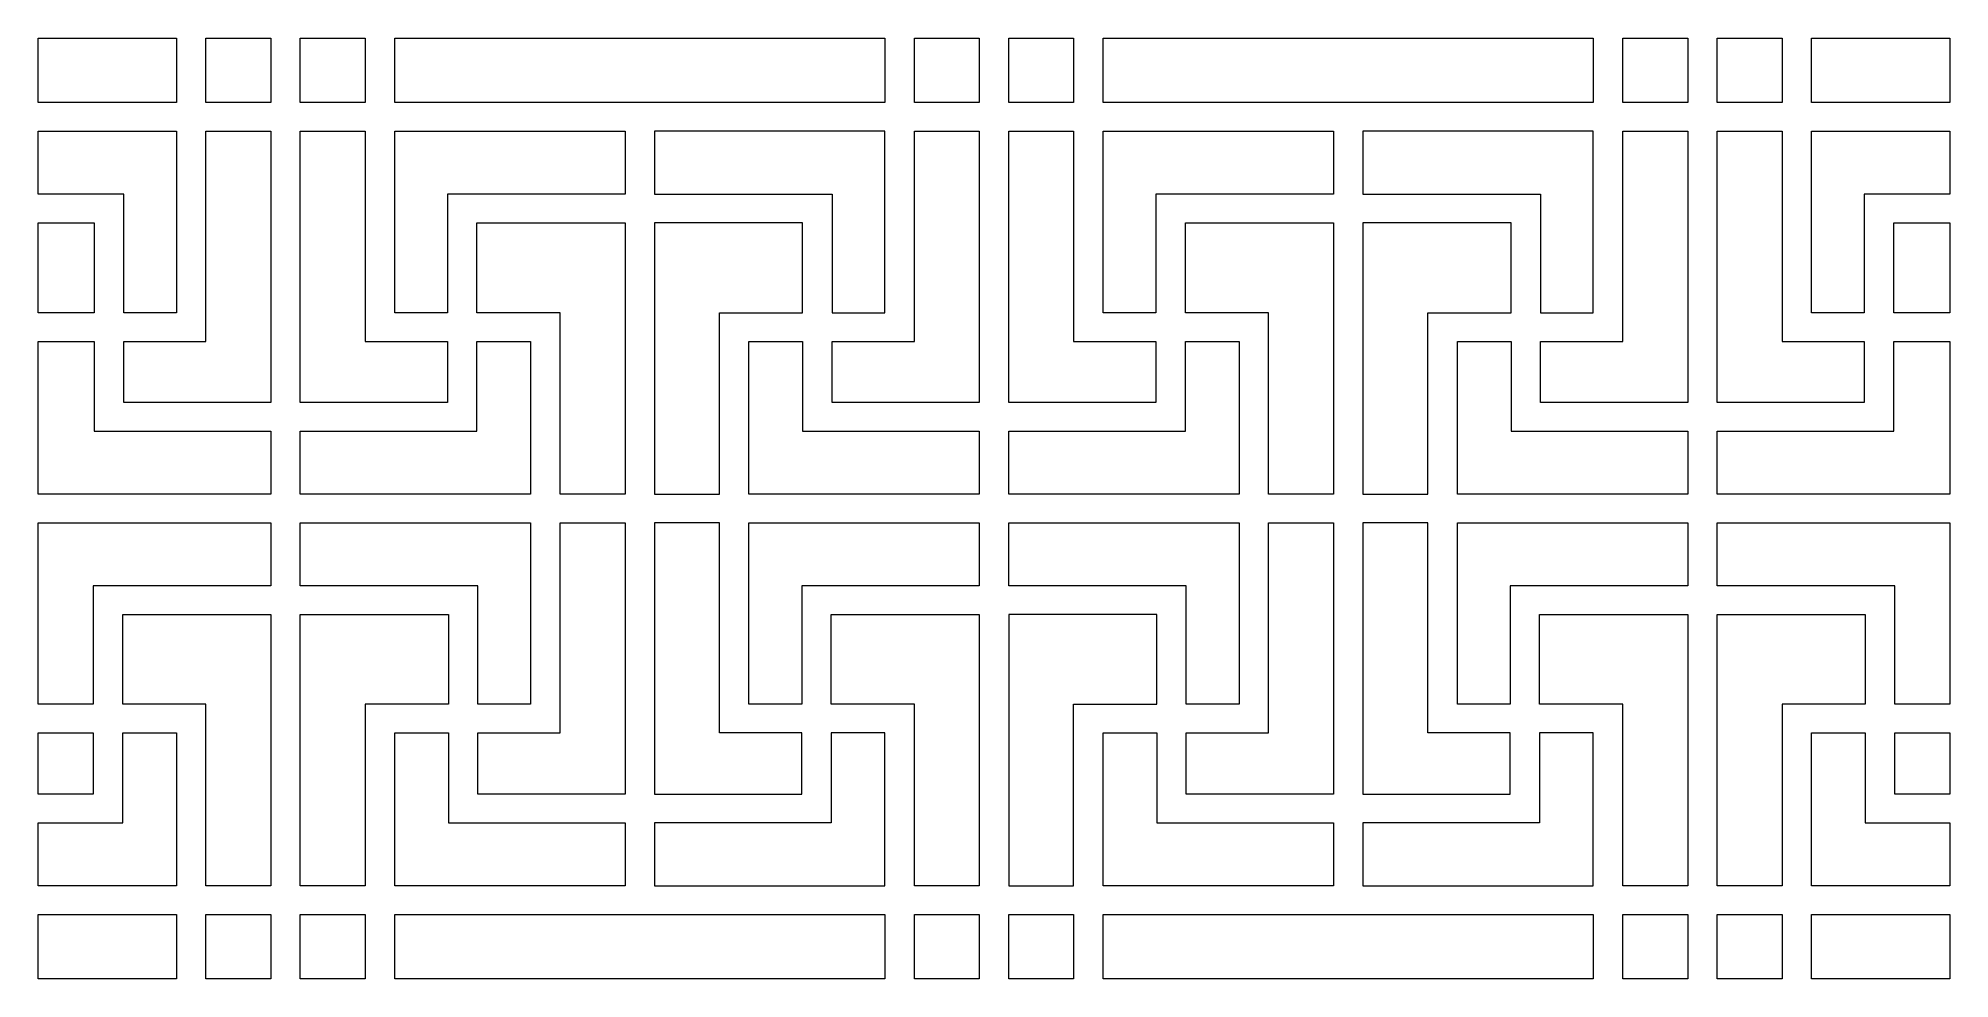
# Model space of a CAD drawing. Header units: millimetres. Extents: x -1200 to 1200, y -590 to 590.
import ezdxf

# ---------------------------------------------------------------- set-up
doc = ezdxf.new("R2010")
doc.units = ezdxf.units.MM
doc.header["$MEASUREMENT"] = 0
doc.layers.add('Layer 1', color=7, linetype='Continuous')

msp = doc.modelspace()

# ---------------------------------------------------------------- linework, layer by layer
at = {"layer": 'Layer 1', "color": 250, "lineweight": 9}
for points, knots in [([(-1026.5388, 509.3115), (-1026.5388, 509.3115), (-1026.5388, 589.9734), (-1026.5388, 589.9734), (-1026.5388, 589.9734), (-1200.05, 589.9734), (-1200.05, 589.9734), (-1200.05, 589.9734), (-1200.05, 509.3115), (-1200.05, 509.3115), (-1142.3694, 509.3115), (-1084.5234, 509.3115), (-1026.5388, 509.3115)], [0, 0, 0, 0, 0.25, 0.25, 0.25, 0.5, 0.5, 0.5, 0.75, 0.75, 0.75, 1, 1, 1, 1]), ([(-908.0203, 509.3115), (-908.0203, 509.3115), (-908.0203, 589.9734), (-908.0203, 589.9734), (-908.0203, 589.9734), (-989.5017, 589.9734), (-989.5017, 589.9734), (-989.5017, 589.9734), (-989.5017, 509.3115), (-989.5017, 509.3115), (-962.37, 509.3115), (-935.2084, 509.3115), (-908.0203, 509.3115)], [0, 0, 0, 0, 0.25, 0.25, 0.25, 0.5, 0.5, 0.5, 0.75, 0.75, 0.75, 1, 1, 1, 1]), ([(-789.5017, 509.3115), (-789.5017, 509.3115), (-789.5017, 589.9734), (-789.5017, 589.9734), (-789.5017, 589.9734), (-870.9833, 589.9734), (-870.9833, 589.9734), (-870.9833, 589.9734), (-870.9833, 509.3115), (-870.9833, 509.3115), (-843.8478, 509.3115), (-816.6862, 509.3115), (-789.5017, 509.3115)], [0, 0, 0, 0, 0.25, 0.25, 0.25, 0.5, 0.5, 0.5, 0.75, 0.75, 0.75, 1, 1, 1, 1]), ([(-752.4647, 589.9734), (-752.4647, 589.9734), (-752.4647, 509.3115), (-752.4647, 509.3115), (-548.2482, 509.3115), (-342.7805, 509.3115), (-137.087, 509.3115), (-137.087, 509.3115), (-137.087, 589.9734), (-137.087, 589.9734), (-137.087, 589.9734), (-752.4647, 589.9734), (-752.4647, 589.9734)], [0, 0, 0, 0, 0.25, 0.25, 0.25, 0.5, 0.5, 0.5, 0.75, 0.75, 0.75, 1, 1, 1, 1]), ([(-18.5685, 509.3115), (-18.5685, 509.3115), (-18.5685, 589.9734), (-18.5685, 589.9734), (-18.5685, 589.9734), (-100.05, 589.9734), (-100.05, 589.9734), (-100.05, 589.9734), (-100.05, 509.3115), (-100.05, 509.3115), (-72.8916, 509.3115), (-45.7301, 509.3115), (-18.5685, 509.3115)], [0, 0, 0, 0, 0.25, 0.25, 0.25, 0.5, 0.5, 0.5, 0.75, 0.75, 0.75, 1, 1, 1, 1]), ([(99.95, 509.3115), (99.95, 509.3115), (99.95, 589.9734), (99.95, 589.9734), (99.95, 589.9734), (18.4686, 589.9734), (18.4686, 589.9734), (18.4686, 589.9734), (18.4686, 509.3115), (18.4686, 509.3115), (45.6303, 509.3115), (72.7918, 509.3115), (99.95, 509.3115)], [0, 0, 0, 0, 0.25, 0.25, 0.25, 0.5, 0.5, 0.5, 0.75, 0.75, 0.75, 1, 1, 1, 1]), ([(136.987, 589.9734), (136.987, 589.9734), (136.987, 509.3115), (136.987, 509.3115), (342.6884, 509.3115), (548.1576, 509.3115), (752.3676, 509.3115), (752.3676, 509.3115), (752.3676, 589.9734), (752.3676, 589.9734), (752.3676, 589.9734), (136.987, 589.9734), (136.987, 589.9734)], [0, 0, 0, 0, 0.25, 0.25, 0.25, 0.5, 0.5, 0.5, 0.75, 0.75, 0.75, 1, 1, 1, 1]), ([(789.4047, 589.9734), (789.4047, 589.9734), (789.4047, 509.3115), (789.4047, 509.3115), (816.5891, 509.3115), (843.7516, 509.3115), (870.8861, 509.3115), (870.8861, 509.3115), (870.8861, 589.9734), (870.8861, 589.9734), (870.8861, 589.9734), (789.4047, 589.9734), (789.4047, 589.9734)], [0, 0, 0, 0, 0.25, 0.25, 0.25, 0.5, 0.5, 0.5, 0.75, 0.75, 0.75, 1, 1, 1, 1]), ([(907.9231, 589.9734), (907.9231, 589.9734), (907.9231, 509.3115), (907.9231, 509.3115), (935.1115, 509.3115), (962.274, 509.3115), (989.4047, 509.3115), (989.4047, 509.3115), (989.4047, 589.9734), (989.4047, 589.9734), (989.4047, 589.9734), (907.9231, 589.9734), (907.9231, 589.9734)], [0, 0, 0, 0, 0.25, 0.25, 0.25, 0.5, 0.5, 0.5, 0.75, 0.75, 0.75, 1, 1, 1, 1]), ([(1026.4417, 589.9734), (1026.4417, 589.9734), (1026.4417, 509.3115), (1026.4417, 509.3115), (1084.4262, 509.3115), (1142.2719, 509.3115), (1199.95, 509.3115), (1199.95, 509.3115), (1199.95, 589.9734), (1199.95, 589.9734), (1199.95, 589.9734), (1026.4417, 589.9734), (1026.4417, 589.9734)], [0, 0, 0, 0, 0.25, 0.25, 0.25, 0.5, 0.5, 0.5, 0.75, 0.75, 0.75, 1, 1, 1, 1]), ([(-1200.05, 394.1895), (-1165.3561, 394.1895), (-1121.9702, 394.1895), (-1092.7562, 394.1895), (-1092.7562, 394.1895), (-1092.7562, 245.6485), (-1092.7562, 245.6485), (-1092.7562, 245.6485), (-1026.5415, 245.6485), (-1026.5415, 245.6485), (-1026.5415, 245.6485), (-1026.5415, 473.3359), (-1026.5415, 473.3359), (-1026.5415, 473.3359), (-1200.05, 473.3359), (-1200.05, 473.3359), (-1200.05, 473.3359), (-1200.05, 394.1895), (-1200.05, 394.1895)], [0, 0, 0, 0, 0.166666667, 0.166666667, 0.166666667, 0.333333333, 0.333333333, 0.333333333, 0.5, 0.5, 0.5, 0.666666667, 0.666666667, 0.666666667, 0.833333333, 0.833333333, 0.833333333, 1, 1, 1, 1]), ([(-908.0233, 133.0831), (-908.0233, 246.5008), (-908.0233, 359.9184), (-908.0233, 473.3359), (-908.0233, 473.3359), (-989.5044, 473.3359), (-989.5044, 473.3359), (-989.5044, 473.3359), (-989.5044, 209.6729), (-989.5044, 209.6729), (-989.5044, 209.6729), (-989.7843, 209.6729), (-989.7843, 209.6729), (-989.7843, 209.6729), (-1092.7562, 209.6729), (-1092.7562, 209.6729), (-1092.7562, 209.6729), (-1092.7562, 133.0831), (-1092.7562, 133.0831), (-1092.7562, 133.0831), (-908.0233, 133.0831), (-908.0233, 133.0831)], [0, 0, 0, 0, 0.142857143, 0.142857143, 0.142857143, 0.285714286, 0.285714286, 0.285714286, 0.428571429, 0.428571429, 0.428571429, 0.571428571, 0.571428571, 0.571428571, 0.714285714, 0.714285714, 0.714285714, 0.857142857, 0.857142857, 0.857142857, 1, 1, 1, 1]), ([(-870.986, 473.3359), (-870.986, 359.9184), (-870.986, 246.5008), (-870.986, 133.0831), (-870.986, 133.0831), (-686.2529, 133.0831), (-686.2529, 133.0831), (-686.2529, 133.0831), (-686.2529, 209.6729), (-686.2529, 209.6729), (-686.2529, 209.6729), (-789.2248, 209.6729), (-789.2248, 209.6729), (-789.2248, 209.6729), (-789.5047, 209.6729), (-789.5047, 209.6729), (-789.5047, 209.6729), (-789.5047, 473.3359), (-789.5047, 473.3359), (-789.5047, 473.3359), (-870.986, 473.3359), (-870.986, 473.3359)], [0, 0, 0, 0, 0.142857143, 0.142857143, 0.142857143, 0.285714286, 0.285714286, 0.285714286, 0.428571429, 0.428571429, 0.428571429, 0.571428571, 0.571428571, 0.571428571, 0.714285714, 0.714285714, 0.714285714, 0.857142857, 0.857142857, 0.857142857, 1, 1, 1, 1]), ([(-463.296, 394.1895), (-463.296, 420.5715), (-463.296, 446.9538), (-463.296, 473.3359), (-463.296, 473.3359), (-752.4676, 473.3359), (-752.4676, 473.3359), (-752.4676, 473.3359), (-752.4676, 245.6485), (-752.4676, 245.6485), (-752.4676, 245.6485), (-686.2529, 245.6485), (-686.2529, 245.6485), (-686.2529, 245.6485), (-686.2529, 394.1895), (-686.2529, 394.1895), (-614.3942, 394.1895), (-535.6128, 394.1895), (-463.296, 394.1895)], [0, 0, 0, 0, 0.166666667, 0.166666667, 0.166666667, 0.333333333, 0.333333333, 0.333333333, 0.5, 0.5, 0.5, 0.666666667, 0.666666667, 0.666666667, 0.833333333, 0.833333333, 0.833333333, 1, 1, 1, 1]), ([(-426.2586, 394.1895), (-426.2586, 420.5715), (-426.2586, 446.9538), (-426.2586, 473.3359), (-426.2586, 473.3359), (-137.0869, 473.3359), (-137.0869, 473.3359), (-137.0869, 473.3359), (-137.0869, 245.6485), (-137.0869, 245.6485), (-137.0869, 245.6485), (-203.3017, 245.6485), (-203.3017, 245.6485), (-203.3017, 245.6485), (-203.3017, 394.1895), (-203.3017, 394.1895), (-275.1604, 394.1895), (-353.9418, 394.1895), (-426.2586, 394.1895)], [0, 0, 0, 0, 0.166666667, 0.166666667, 0.166666667, 0.333333333, 0.333333333, 0.333333333, 0.5, 0.5, 0.5, 0.666666667, 0.666666667, 0.666666667, 0.833333333, 0.833333333, 0.833333333, 1, 1, 1, 1]), ([(-18.5685, 133.0831), (-18.5685, 246.5008), (-18.5685, 359.9184), (-18.5685, 473.3359), (-18.5685, 473.3359), (-100.0499, 473.3359), (-100.0499, 473.3359), (-100.0499, 473.3359), (-100.0499, 209.6729), (-100.0499, 209.6729), (-100.0499, 209.6729), (-100.3297, 209.6729), (-100.3297, 209.6729), (-100.3297, 209.6729), (-203.3017, 209.6729), (-203.3017, 209.6729), (-203.3017, 209.6729), (-203.3017, 133.0831), (-203.3017, 133.0831), (-203.3017, 133.0831), (-18.5685, 133.0831), (-18.5685, 133.0831)], [0, 0, 0, 0, 0.142857143, 0.142857143, 0.142857143, 0.285714286, 0.285714286, 0.285714286, 0.428571429, 0.428571429, 0.428571429, 0.571428571, 0.571428571, 0.571428571, 0.714285714, 0.714285714, 0.714285714, 0.857142857, 0.857142857, 0.857142857, 1, 1, 1, 1]), ([(18.4687, 473.3359), (18.4687, 359.9184), (18.4687, 246.5008), (18.4687, 133.0831), (18.4687, 133.0831), (203.2019, 133.0831), (203.2019, 133.0831), (203.2019, 133.0831), (203.2019, 209.6729), (203.2019, 209.6729), (203.2019, 209.6729), (100.2298, 209.6729), (100.2298, 209.6729), (100.2298, 209.6729), (99.95, 209.6729), (99.95, 209.6729), (99.95, 209.6729), (99.95, 473.3359), (99.95, 473.3359), (99.95, 473.3359), (18.4687, 473.3359), (18.4687, 473.3359)], [0, 0, 0, 0, 0.142857143, 0.142857143, 0.142857143, 0.285714286, 0.285714286, 0.285714286, 0.428571429, 0.428571429, 0.428571429, 0.571428571, 0.571428571, 0.571428571, 0.714285714, 0.714285714, 0.714285714, 0.857142857, 0.857142857, 0.857142857, 1, 1, 1, 1]), ([(426.1587, 394.1895), (426.1587, 420.5715), (426.1587, 446.9538), (426.1587, 473.3359), (426.1587, 473.3359), (136.987, 473.3359), (136.987, 473.3359), (136.987, 473.3359), (136.987, 245.6485), (136.987, 245.6485), (136.987, 245.6485), (203.2019, 245.6485), (203.2019, 245.6485), (203.2019, 245.6485), (203.2019, 394.1895), (203.2019, 394.1895), (275.0605, 394.1895), (353.842, 394.1895), (426.1587, 394.1895)], [0, 0, 0, 0, 0.166666667, 0.166666667, 0.166666667, 0.333333333, 0.333333333, 0.333333333, 0.5, 0.5, 0.5, 0.666666667, 0.666666667, 0.666666667, 0.833333333, 0.833333333, 0.833333333, 1, 1, 1, 1]), ([(463.1962, 394.1895), (463.1962, 420.5715), (463.1962, 446.9538), (463.1962, 473.3359), (463.1962, 473.3359), (752.3679, 473.3359), (752.3679, 473.3359), (752.3679, 473.3359), (752.3679, 245.6485), (752.3679, 245.6485), (752.3679, 245.6485), (686.1531, 245.6485), (686.1531, 245.6485), (686.1531, 245.6485), (686.1531, 394.1895), (686.1531, 394.1895), (614.2944, 394.1895), (535.5129, 394.1895), (463.1962, 394.1895)], [0, 0, 0, 0, 0.166666667, 0.166666667, 0.166666667, 0.333333333, 0.333333333, 0.333333333, 0.5, 0.5, 0.5, 0.666666667, 0.666666667, 0.666666667, 0.833333333, 0.833333333, 0.833333333, 1, 1, 1, 1]), ([(870.8861, 133.0831), (870.8861, 246.5008), (870.8861, 359.9184), (870.8861, 473.3359), (870.8861, 473.3359), (789.4049, 473.3359), (789.4049, 473.3359), (789.4049, 473.3359), (789.4049, 209.6729), (789.4049, 209.6729), (789.4049, 209.6729), (789.1251, 209.6729), (789.1251, 209.6729), (789.1251, 209.6729), (686.1531, 209.6729), (686.1531, 209.6729), (686.1531, 209.6729), (686.1531, 133.0831), (686.1531, 133.0831), (686.1531, 133.0831), (870.8861, 133.0831), (870.8861, 133.0831)], [0, 0, 0, 0, 0.142857143, 0.142857143, 0.142857143, 0.285714286, 0.285714286, 0.285714286, 0.428571429, 0.428571429, 0.428571429, 0.571428571, 0.571428571, 0.571428571, 0.714285714, 0.714285714, 0.714285714, 0.857142857, 0.857142857, 0.857142857, 1, 1, 1, 1]), ([(907.9235, 473.3359), (907.9235, 359.9184), (907.9235, 246.5008), (907.9235, 133.0831), (907.9235, 133.0831), (1092.6565, 133.0831), (1092.6565, 133.0831), (1092.6565, 133.0831), (1092.6565, 209.6729), (1092.6565, 209.6729), (1092.6565, 209.6729), (989.6845, 209.6729), (989.6845, 209.6729), (989.6845, 209.6729), (989.4047, 209.6729), (989.4047, 209.6729), (989.4047, 209.6729), (989.4047, 473.3359), (989.4047, 473.3359), (989.4047, 473.3359), (907.9235, 473.3359), (907.9235, 473.3359)], [0, 0, 0, 0, 0.142857143, 0.142857143, 0.142857143, 0.285714286, 0.285714286, 0.285714286, 0.428571429, 0.428571429, 0.428571429, 0.571428571, 0.571428571, 0.571428571, 0.714285714, 0.714285714, 0.714285714, 0.857142857, 0.857142857, 0.857142857, 1, 1, 1, 1]), ([(1199.95, 473.3359), (1199.95, 473.3359), (1026.4417, 473.3359), (1026.4417, 473.3359), (1026.4417, 473.3359), (1026.4417, 245.6485), (1026.4417, 245.6485), (1026.4417, 245.6485), (1092.6565, 245.6485), (1092.6565, 245.6485), (1092.6565, 245.6485), (1092.6565, 394.1895), (1092.6565, 394.1895), (1123.1188, 394.1895), (1165.4486, 394.1895), (1199.95, 394.1895), (1199.95, 394.1895), (1199.95, 473.3359), (1199.95, 473.3359)], [0, 0, 0, 0, 0.166666667, 0.166666667, 0.166666667, 0.333333333, 0.333333333, 0.333333333, 0.5, 0.5, 0.5, 0.666666667, 0.666666667, 0.666666667, 0.833333333, 0.833333333, 0.833333333, 1, 1, 1, 1]), ([(-1200.05, 245.6485), (-1200.05, 245.6485), (-1129.7932, 245.6485), (-1129.7932, 245.6485), (-1129.7932, 245.6485), (-1129.7932, 358.2138), (-1129.7932, 358.2138), (-1129.7932, 358.2138), (-1200.05, 358.2138), (-1200.05, 358.2138), (-1200.05, 358.2138), (-1200.05, 245.6485), (-1200.05, 245.6485)], [0, 0, 0, 0, 0.25, 0.25, 0.25, 0.5, 0.5, 0.5, 0.75, 0.75, 0.75, 1, 1, 1, 1]), ([(-463.296, 17.9613), (-463.296, 131.3789), (-463.296, 244.7963), (-463.296, 358.2138), (-463.296, 358.2138), (-649.2159, 358.2138), (-649.2159, 358.2138), (-649.2159, 358.2138), (-649.2159, 245.6485), (-649.2159, 245.6485), (-649.2159, 245.6485), (-544.7771, 245.6485), (-544.7771, 245.6485), (-544.7771, 245.6485), (-544.777, 245.6485), (-544.777, 245.6485), (-544.777, 172.1434), (-544.777, 91.8907), (-544.777, 17.9613), (-544.777, 17.9613), (-463.296, 17.9613), (-463.296, 17.9613)], [0, 0, 0, 0, 0.142857143, 0.142857143, 0.142857143, 0.285714286, 0.285714286, 0.285714286, 0.428571429, 0.428571429, 0.428571429, 0.571428571, 0.571428571, 0.571428571, 0.714285714, 0.714285714, 0.714285714, 0.857142857, 0.857142857, 0.857142857, 1, 1, 1, 1]), ([(-426.2586, 17.9613), (-426.2586, 131.3789), (-426.2586, 244.7963), (-426.2586, 358.2138), (-426.2586, 358.2138), (-240.3387, 358.2138), (-240.3387, 358.2138), (-240.3387, 358.2138), (-240.3387, 245.6485), (-240.3387, 245.6485), (-240.3387, 245.6485), (-344.7774, 245.6485), (-344.7774, 245.6485), (-344.7774, 245.6485), (-344.7775, 245.6485), (-344.7775, 245.6485), (-344.7775, 172.1434), (-344.7775, 91.8907), (-344.7775, 17.9613), (-344.7775, 17.9613), (-426.2586, 17.9613), (-426.2586, 17.9613)], [0, 0, 0, 0, 0.142857143, 0.142857143, 0.142857143, 0.285714286, 0.285714286, 0.285714286, 0.428571429, 0.428571429, 0.428571429, 0.571428571, 0.571428571, 0.571428571, 0.714285714, 0.714285714, 0.714285714, 0.857142857, 0.857142857, 0.857142857, 1, 1, 1, 1]), ([(426.1587, 17.9613), (426.1587, 131.3789), (426.1587, 244.7963), (426.1587, 358.2138), (426.1587, 358.2138), (240.2389, 358.2138), (240.2389, 358.2138), (240.2389, 358.2138), (240.2389, 245.6485), (240.2389, 245.6485), (240.2389, 245.6485), (344.6775, 245.6485), (344.6775, 245.6485), (344.6775, 245.6485), (344.6777, 245.6485), (344.6777, 245.6485), (344.6777, 172.1434), (344.6777, 91.8907), (344.6777, 17.9613), (344.6777, 17.9613), (426.1587, 17.9613), (426.1587, 17.9613)], [0, 0, 0, 0, 0.142857143, 0.142857143, 0.142857143, 0.285714286, 0.285714286, 0.285714286, 0.428571429, 0.428571429, 0.428571429, 0.571428571, 0.571428571, 0.571428571, 0.714285714, 0.714285714, 0.714285714, 0.857142857, 0.857142857, 0.857142857, 1, 1, 1, 1]), ([(463.1962, 17.9613), (463.1962, 131.3789), (463.1962, 244.7963), (463.1962, 358.2138), (463.1962, 358.2138), (649.1161, 358.2138), (649.1161, 358.2138), (649.1161, 358.2138), (649.1161, 245.6485), (649.1161, 245.6485), (649.1161, 245.6485), (544.6774, 245.6485), (544.6774, 245.6485), (544.6774, 245.6485), (544.6773, 245.6485), (544.6773, 245.6485), (544.6773, 172.1434), (544.6773, 91.8907), (544.6773, 17.9613), (544.6773, 17.9613), (463.1962, 17.9613), (463.1962, 17.9613)], [0, 0, 0, 0, 0.142857143, 0.142857143, 0.142857143, 0.285714286, 0.285714286, 0.285714286, 0.428571429, 0.428571429, 0.428571429, 0.571428571, 0.571428571, 0.571428571, 0.714285714, 0.714285714, 0.714285714, 0.857142857, 0.857142857, 0.857142857, 1, 1, 1, 1]), ([(1199.95, 358.2138), (1199.95, 358.2138), (1129.6935, 358.2138), (1129.6935, 358.2138), (1129.6935, 358.2138), (1129.6935, 245.6485), (1129.6935, 245.6485), (1129.6935, 245.6485), (1199.95, 245.6485), (1199.95, 245.6485), (1199.95, 245.6485), (1199.95, 358.2138), (1199.95, 358.2138)], [0, 0, 0, 0, 0.25, 0.25, 0.25, 0.5, 0.5, 0.5, 0.75, 0.75, 0.75, 1, 1, 1, 1]), ([(-908.0233, 17.9613), (-908.0233, 44.3434), (-908.0233, 70.7255), (-908.0233, 97.1075), (-979.9465, 97.1075), (-1058.3321, 97.1075), (-1129.7932, 97.1075), (-1129.7932, 97.1075), (-1129.7932, 209.6729), (-1129.7932, 209.6729), (-1129.7932, 209.6729), (-1200.05, 209.6729), (-1200.05, 209.6729), (-1200.05, 209.6729), (-1200.05, 17.9613), (-1200.05, 17.9613), (-1200.05, 17.9613), (-908.0233, 17.9613), (-908.0233, 17.9613)], [0, 0, 0, 0, 0.166666667, 0.166666667, 0.166666667, 0.333333333, 0.333333333, 0.333333333, 0.5, 0.5, 0.5, 0.666666667, 0.666666667, 0.666666667, 0.833333333, 0.833333333, 0.833333333, 1, 1, 1, 1]), ([(-870.986, 97.1075), (-870.986, 70.7255), (-870.986, 44.3434), (-870.986, 17.9613), (-870.986, 17.9613), (-581.8142, 17.9613), (-581.8142, 17.9613), (-581.8142, 17.9613), (-581.8142, 209.6729), (-581.8142, 209.6729), (-581.8142, 209.6729), (-649.2159, 209.6729), (-649.2159, 209.6729), (-649.2159, 209.6729), (-649.2159, 97.1075), (-649.2159, 97.1075), (-720.677, 97.1075), (-799.0627, 97.1075), (-870.986, 97.1075)], [0, 0, 0, 0, 0.166666667, 0.166666667, 0.166666667, 0.333333333, 0.333333333, 0.333333333, 0.5, 0.5, 0.5, 0.666666667, 0.666666667, 0.666666667, 0.833333333, 0.833333333, 0.833333333, 1, 1, 1, 1]), ([(-18.5685, 17.9613), (-18.5685, 44.3434), (-18.5685, 70.7255), (-18.5685, 97.1075), (-90.4918, 97.1075), (-168.8773, 97.1075), (-240.3387, 97.1075), (-240.3387, 97.1075), (-240.3387, 209.6729), (-240.3387, 209.6729), (-240.3387, 209.6729), (-307.7404, 209.6729), (-307.7404, 209.6729), (-307.7404, 209.6729), (-307.7404, 17.9613), (-307.7404, 17.9613), (-307.7404, 17.9613), (-18.5685, 17.9613), (-18.5685, 17.9613)], [0, 0, 0, 0, 0.166666667, 0.166666667, 0.166666667, 0.333333333, 0.333333333, 0.333333333, 0.5, 0.5, 0.5, 0.666666667, 0.666666667, 0.666666667, 0.833333333, 0.833333333, 0.833333333, 1, 1, 1, 1]), ([(18.4687, 97.1075), (18.4687, 70.7255), (18.4687, 44.3434), (18.4687, 17.9613), (18.4687, 17.9613), (307.6405, 17.9613), (307.6405, 17.9613), (307.6405, 17.9613), (307.6405, 209.6729), (307.6405, 209.6729), (307.6405, 209.6729), (240.2389, 209.6729), (240.2389, 209.6729), (240.2389, 209.6729), (240.2389, 97.1075), (240.2389, 97.1075), (168.7776, 97.1075), (90.3921, 97.1075), (18.4687, 97.1075)], [0, 0, 0, 0, 0.166666667, 0.166666667, 0.166666667, 0.333333333, 0.333333333, 0.333333333, 0.5, 0.5, 0.5, 0.666666667, 0.666666667, 0.666666667, 0.833333333, 0.833333333, 0.833333333, 1, 1, 1, 1]), ([(870.8861, 17.9613), (870.8861, 44.3434), (870.8861, 70.7255), (870.8861, 97.1075), (798.9628, 97.1075), (720.5772, 97.1075), (649.1161, 97.1075), (649.1161, 97.1075), (649.1161, 209.6729), (649.1161, 209.6729), (649.1161, 209.6729), (581.7144, 209.6729), (581.7144, 209.6729), (581.7144, 209.6729), (581.7144, 17.9613), (581.7144, 17.9613), (581.7144, 17.9613), (870.8861, 17.9613), (870.8861, 17.9613)], [0, 0, 0, 0, 0.166666667, 0.166666667, 0.166666667, 0.333333333, 0.333333333, 0.333333333, 0.5, 0.5, 0.5, 0.666666667, 0.666666667, 0.666666667, 0.833333333, 0.833333333, 0.833333333, 1, 1, 1, 1]), ([(907.9235, 97.1075), (907.9235, 70.7255), (907.9235, 44.3434), (907.9235, 17.9613), (907.9235, 17.9613), (1199.95, 17.9613), (1199.95, 17.9613), (1199.95, 17.9613), (1199.95, 209.6729), (1199.95, 209.6729), (1199.95, 209.6729), (1129.6935, 209.6729), (1129.6935, 209.6729), (1129.6935, 209.6729), (1129.6935, 97.1075), (1129.6935, 97.1075), (1058.2324, 97.1075), (979.8466, 97.1075), (907.9235, 97.1075)], [0, 0, 0, 0, 0.166666667, 0.166666667, 0.166666667, 0.333333333, 0.333333333, 0.333333333, 0.5, 0.5, 0.5, 0.666666667, 0.666666667, 0.666666667, 0.833333333, 0.833333333, 0.833333333, 1, 1, 1, 1]), ([(-908.0233, -97.1607), (-908.0233, -70.7786), (-908.0233, -44.3966), (-908.0233, -18.0145), (-908.0233, -18.0145), (-1200.05, -18.0145), (-1200.05, -18.0145), (-1200.05, -18.0145), (-1200.05, -245.7017), (-1200.05, -245.7017), (-1200.05, -245.7017), (-1130.9803, -245.7017), (-1130.9803, -245.7017), (-1130.9803, -245.7017), (-1130.9803, -97.1607), (-1130.9803, -97.1607), (-1059.1214, -97.1607), (-980.3402, -97.1607), (-908.0233, -97.1607)], [0, 0, 0, 0, 0.166666667, 0.166666667, 0.166666667, 0.333333333, 0.333333333, 0.333333333, 0.5, 0.5, 0.5, 0.666666667, 0.666666667, 0.666666667, 0.833333333, 0.833333333, 0.833333333, 1, 1, 1, 1]), ([(-870.986, -18.0145), (-870.986, -44.3966), (-870.986, -70.7786), (-870.986, -97.1607), (-798.6691, -97.1607), (-719.8877, -97.1607), (-648.0289, -97.1607), (-648.0289, -97.1607), (-648.0289, -245.7017), (-648.0289, -245.7017), (-648.0289, -245.7017), (-581.8141, -245.7017), (-581.8141, -245.7017), (-581.8141, -245.7017), (-581.8141, -18.0145), (-581.8141, -18.0145), (-581.8141, -18.0145), (-870.986, -18.0145), (-870.986, -18.0145)], [0, 0, 0, 0, 0.166666667, 0.166666667, 0.166666667, 0.333333333, 0.333333333, 0.333333333, 0.5, 0.5, 0.5, 0.666666667, 0.666666667, 0.666666667, 0.833333333, 0.833333333, 0.833333333, 1, 1, 1, 1]), ([(-463.296, -358.267), (-463.296, -244.8496), (-463.296, -131.4321), (-463.296, -18.0145), (-463.296, -18.0145), (-544.777, -18.0145), (-544.777, -18.0145), (-544.777, -18.0145), (-544.777, -281.6773), (-544.777, -281.6773), (-544.777, -281.6773), (-545.0568, -281.6773), (-545.0568, -281.6773), (-545.0568, -281.6773), (-648.0289, -281.6773), (-648.0289, -281.6773), (-648.0289, -281.6773), (-648.0289, -358.267), (-648.0289, -358.267), (-648.0289, -358.267), (-463.296, -358.267), (-463.296, -358.267)], [0, 0, 0, 0, 0.142857143, 0.142857143, 0.142857143, 0.285714286, 0.285714286, 0.285714286, 0.428571429, 0.428571429, 0.428571429, 0.571428571, 0.571428571, 0.571428571, 0.714285714, 0.714285714, 0.714285714, 0.857142857, 0.857142857, 0.857142857, 1, 1, 1, 1]), ([(-426.2586, -358.267), (-426.2586, -244.8496), (-426.2586, -131.4321), (-426.2586, -18.0145), (-426.2586, -18.0145), (-344.7775, -18.0145), (-344.7775, -18.0145), (-344.7775, -18.0145), (-344.7775, -281.6773), (-344.7775, -281.6773), (-344.7775, -281.6773), (-344.4977, -281.6773), (-344.4977, -281.6773), (-344.4977, -281.6773), (-241.5256, -281.6773), (-241.5256, -281.6773), (-241.5256, -281.6773), (-241.5256, -358.267), (-241.5256, -358.267), (-241.5256, -358.267), (-426.2586, -358.267), (-426.2586, -358.267)], [0, 0, 0, 0, 0.142857143, 0.142857143, 0.142857143, 0.285714286, 0.285714286, 0.285714286, 0.428571429, 0.428571429, 0.428571429, 0.571428571, 0.571428571, 0.571428571, 0.714285714, 0.714285714, 0.714285714, 0.857142857, 0.857142857, 0.857142857, 1, 1, 1, 1]), ([(-18.5685, -97.1607), (-18.5685, -70.7786), (-18.5685, -44.3966), (-18.5685, -18.0145), (-18.5685, -18.0145), (-307.7405, -18.0145), (-307.7405, -18.0145), (-307.7405, -18.0145), (-307.7405, -245.7017), (-307.7405, -245.7017), (-307.7405, -245.7017), (-241.5256, -245.7017), (-241.5256, -245.7017), (-241.5256, -245.7017), (-241.5256, -97.1607), (-241.5256, -97.1607), (-169.6669, -97.1607), (-90.8854, -97.1607), (-18.5685, -97.1607)], [0, 0, 0, 0, 0.166666667, 0.166666667, 0.166666667, 0.333333333, 0.333333333, 0.333333333, 0.5, 0.5, 0.5, 0.666666667, 0.666666667, 0.666666667, 0.833333333, 0.833333333, 0.833333333, 1, 1, 1, 1]), ([(307.6406, -18.0145), (307.6406, -18.0145), (18.4687, -18.0145), (18.4687, -18.0145), (18.4687, -18.0145), (18.4687, -97.1607), (18.4687, -97.1607), (90.7856, -97.1607), (169.567, -97.1607), (241.4259, -97.1607), (241.4259, -97.1607), (241.4259, -245.7017), (241.4259, -245.7017), (241.4259, -245.7017), (307.6406, -245.7017), (307.6406, -245.7017), (307.6406, -245.7017), (307.6406, -18.0145), (307.6406, -18.0145)], [0, 0, 0, 0, 0.166666667, 0.166666667, 0.166666667, 0.333333333, 0.333333333, 0.333333333, 0.5, 0.5, 0.5, 0.666666667, 0.666666667, 0.666666667, 0.833333333, 0.833333333, 0.833333333, 1, 1, 1, 1]), ([(426.1587, -358.267), (426.1587, -244.8496), (426.1587, -131.4321), (426.1587, -18.0145), (426.1587, -18.0145), (344.6777, -18.0145), (344.6777, -18.0145), (344.6777, -18.0145), (344.6777, -281.6773), (344.6777, -281.6773), (344.6777, -281.6773), (344.3978, -281.6773), (344.3978, -281.6773), (344.3978, -281.6773), (241.4259, -281.6773), (241.4259, -281.6773), (241.4259, -281.6773), (241.4259, -358.267), (241.4259, -358.267), (241.4259, -358.267), (426.1587, -358.267), (426.1587, -358.267)], [0, 0, 0, 0, 0.142857143, 0.142857143, 0.142857143, 0.285714286, 0.285714286, 0.285714286, 0.428571429, 0.428571429, 0.428571429, 0.571428571, 0.571428571, 0.571428571, 0.714285714, 0.714285714, 0.714285714, 0.857142857, 0.857142857, 0.857142857, 1, 1, 1, 1]), ([(463.1962, -358.267), (463.1962, -244.8496), (463.1962, -131.4321), (463.1962, -18.0145), (463.1962, -18.0145), (544.6773, -18.0145), (544.6773, -18.0145), (544.6773, -18.0145), (544.6773, -281.6773), (544.6773, -281.6773), (544.6773, -281.6773), (544.9571, -281.6773), (544.9571, -281.6773), (544.9571, -281.6773), (647.9291, -281.6773), (647.9291, -281.6773), (647.9291, -281.6773), (647.9291, -358.267), (647.9291, -358.267), (647.9291, -358.267), (463.1962, -358.267), (463.1962, -358.267)], [0, 0, 0, 0, 0.142857143, 0.142857143, 0.142857143, 0.285714286, 0.285714286, 0.285714286, 0.428571429, 0.428571429, 0.428571429, 0.571428571, 0.571428571, 0.571428571, 0.714285714, 0.714285714, 0.714285714, 0.857142857, 0.857142857, 0.857142857, 1, 1, 1, 1]), ([(870.8861, -97.1607), (870.8861, -70.7786), (870.8861, -44.3966), (870.8861, -18.0145), (870.8861, -18.0145), (581.7143, -18.0145), (581.7143, -18.0145), (581.7143, -18.0145), (581.7143, -245.7017), (581.7143, -245.7017), (581.7143, -245.7017), (647.9291, -245.7017), (647.9291, -245.7017), (647.9291, -245.7017), (647.9291, -97.1607), (647.9291, -97.1607), (719.7879, -97.1607), (798.5692, -97.1607), (870.8861, -97.1607)], [0, 0, 0, 0, 0.166666667, 0.166666667, 0.166666667, 0.333333333, 0.333333333, 0.333333333, 0.5, 0.5, 0.5, 0.666666667, 0.666666667, 0.666666667, 0.833333333, 0.833333333, 0.833333333, 1, 1, 1, 1]), ([(907.9235, -18.0145), (907.9235, -44.3966), (907.9235, -70.7786), (907.9235, -97.1607), (980.2403, -97.1607), (1059.0217, -97.1607), (1130.8804, -97.1607), (1130.8804, -97.1607), (1130.8804, -245.7017), (1130.8804, -245.7017), (1130.8804, -245.7017), (1199.95, -245.7017), (1199.95, -245.7017), (1199.95, -245.7017), (1199.95, -18.0145), (1199.95, -18.0145), (1199.95, -18.0145), (907.9235, -18.0145), (907.9235, -18.0145)], [0, 0, 0, 0, 0.166666667, 0.166666667, 0.166666667, 0.333333333, 0.333333333, 0.333333333, 0.5, 0.5, 0.5, 0.666666667, 0.666666667, 0.666666667, 0.833333333, 0.833333333, 0.833333333, 1, 1, 1, 1]), ([(-908.0233, -473.389), (-908.0233, -359.9717), (-908.0233, -246.554), (-908.0233, -133.1362), (-908.0233, -133.1362), (-1093.9433, -133.1362), (-1093.9433, -133.1362), (-1093.9433, -133.1362), (-1093.9433, -245.7017), (-1093.9433, -245.7017), (-1093.9433, -245.7017), (-989.5045, -245.7017), (-989.5045, -245.7017), (-989.5045, -245.7017), (-989.5044, -245.7017), (-989.5044, -245.7017), (-989.5044, -319.2067), (-989.5044, -399.4595), (-989.5044, -473.389), (-989.5044, -473.389), (-908.0233, -473.389), (-908.0233, -473.389)], [0, 0, 0, 0, 0.142857143, 0.142857143, 0.142857143, 0.285714286, 0.285714286, 0.285714286, 0.428571429, 0.428571429, 0.428571429, 0.571428571, 0.571428571, 0.571428571, 0.714285714, 0.714285714, 0.714285714, 0.857142857, 0.857142857, 0.857142857, 1, 1, 1, 1]), ([(-870.986, -133.1362), (-870.986, -246.554), (-870.986, -359.9717), (-870.986, -473.389), (-870.986, -473.389), (-789.5047, -473.389), (-789.5047, -473.389), (-789.5047, -399.4595), (-789.5047, -319.2067), (-789.5047, -245.7017), (-789.5047, -245.7017), (-789.5045, -245.7017), (-789.5045, -245.7017), (-789.5045, -245.7017), (-685.066, -245.7017), (-685.066, -245.7017), (-685.066, -245.7017), (-685.066, -133.1362), (-685.066, -133.1362), (-685.066, -133.1362), (-870.986, -133.1362), (-870.986, -133.1362)], [0, 0, 0, 0, 0.142857143, 0.142857143, 0.142857143, 0.285714286, 0.285714286, 0.285714286, 0.428571429, 0.428571429, 0.428571429, 0.571428571, 0.571428571, 0.571428571, 0.714285714, 0.714285714, 0.714285714, 0.857142857, 0.857142857, 0.857142857, 1, 1, 1, 1]), ([(-18.5685, -473.389), (-18.5685, -359.9717), (-18.5685, -246.554), (-18.5685, -133.1362), (-18.5685, -133.1362), (-204.4886, -133.1362), (-204.4886, -133.1362), (-204.4886, -133.1362), (-204.4886, -245.7017), (-204.4886, -245.7017), (-204.4886, -245.7017), (-100.05, -245.7017), (-100.05, -245.7017), (-100.05, -245.7017), (-100.0499, -245.7017), (-100.0499, -245.7017), (-100.0499, -319.2067), (-100.0499, -399.4595), (-100.0499, -473.389), (-100.0499, -473.389), (-18.5685, -473.389), (-18.5685, -473.389)], [0, 0, 0, 0, 0.142857143, 0.142857143, 0.142857143, 0.285714286, 0.285714286, 0.285714286, 0.428571429, 0.428571429, 0.428571429, 0.571428571, 0.571428571, 0.571428571, 0.714285714, 0.714285714, 0.714285714, 0.857142857, 0.857142857, 0.857142857, 1, 1, 1, 1]), ([(18.4687, -133.1362), (18.4687, -133.1362), (204.3888, -133.1362), (204.3888, -133.1362), (204.3888, -133.1362), (204.3888, -245.7017), (204.3888, -245.7017), (204.3888, -245.7017), (99.9501, -245.7017), (99.9501, -245.7017), (99.9501, -245.7017), (99.95, -245.7017), (99.95, -245.7017), (99.95, -319.2067), (99.95, -399.4595), (99.95, -473.389), (99.95, -473.389), (18.4687, -473.389), (18.4687, -473.389), (18.4687, -473.389), (18.4687, -133.1362), (18.4687, -133.1362)], [0, 0, 0, 0, 0.142857143, 0.142857143, 0.142857143, 0.285714286, 0.285714286, 0.285714286, 0.428571429, 0.428571429, 0.428571429, 0.571428571, 0.571428571, 0.571428571, 0.714285714, 0.714285714, 0.714285714, 0.857142857, 0.857142857, 0.857142857, 1, 1, 1, 1]), ([(870.8861, -473.389), (870.8861, -359.9717), (870.8861, -246.554), (870.8861, -133.1362), (870.8861, -133.1362), (684.9661, -133.1362), (684.9661, -133.1362), (684.9661, -133.1362), (684.9661, -245.7017), (684.9661, -245.7017), (684.9661, -245.7017), (789.4048, -245.7017), (789.4048, -245.7017), (789.4048, -245.7017), (789.4049, -245.7017), (789.4049, -245.7017), (789.4049, -319.2067), (789.4049, -399.4595), (789.4049, -473.389), (789.4049, -473.389), (870.8861, -473.389), (870.8861, -473.389)], [0, 0, 0, 0, 0.142857143, 0.142857143, 0.142857143, 0.285714286, 0.285714286, 0.285714286, 0.428571429, 0.428571429, 0.428571429, 0.571428571, 0.571428571, 0.571428571, 0.714285714, 0.714285714, 0.714285714, 0.857142857, 0.857142857, 0.857142857, 1, 1, 1, 1]), ([(907.9235, -133.1362), (907.9235, -246.554), (907.9235, -359.9717), (907.9235, -473.389), (907.9235, -473.389), (989.4047, -473.389), (989.4047, -473.389), (989.4047, -399.4595), (989.4047, -319.2067), (989.4047, -245.7017), (989.4047, -245.7017), (989.4048, -245.7017), (989.4048, -245.7017), (989.4048, -245.7017), (1093.8434, -245.7017), (1093.8434, -245.7017), (1093.8434, -245.7017), (1093.8434, -133.1362), (1093.8434, -133.1362), (1093.8434, -133.1362), (907.9235, -133.1362), (907.9235, -133.1362)], [0, 0, 0, 0, 0.142857143, 0.142857143, 0.142857143, 0.285714286, 0.285714286, 0.285714286, 0.428571429, 0.428571429, 0.428571429, 0.571428571, 0.571428571, 0.571428571, 0.714285714, 0.714285714, 0.714285714, 0.857142857, 0.857142857, 0.857142857, 1, 1, 1, 1]), ([(-1200.05, -358.267), (-1200.05, -358.267), (-1130.9803, -358.267), (-1130.9803, -358.267), (-1130.9803, -358.267), (-1130.9803, -281.6773), (-1130.9803, -281.6773), (-1130.9803, -281.6773), (-1200.05, -281.6773), (-1200.05, -281.6773), (-1200.05, -281.6773), (-1200.05, -358.267), (-1200.05, -358.267)], [0, 0, 0, 0, 0.25, 0.25, 0.25, 0.5, 0.5, 0.5, 0.75, 0.75, 0.75, 1, 1, 1, 1]), ([(-1200.05, -473.389), (-1200.05, -473.389), (-1026.5416, -473.389), (-1026.5416, -473.389), (-1026.5416, -473.389), (-1026.5416, -281.6773), (-1026.5416, -281.6773), (-1026.5416, -281.6773), (-1093.9433, -281.6773), (-1093.9433, -281.6773), (-1093.9433, -281.6773), (-1093.9433, -394.2426), (-1093.9433, -394.2426), (-1122.7793, -394.2426), (-1165.7228, -394.2426), (-1200.05, -394.2426), (-1200.05, -394.2426), (-1200.05, -473.389), (-1200.05, -473.389)], [0, 0, 0, 0, 0.166666667, 0.166666667, 0.166666667, 0.333333333, 0.333333333, 0.333333333, 0.5, 0.5, 0.5, 0.666666667, 0.666666667, 0.666666667, 0.833333333, 0.833333333, 0.833333333, 1, 1, 1, 1]), ([(-463.296, -473.389), (-463.296, -447.0069), (-463.296, -420.6247), (-463.296, -394.2426), (-535.2192, -394.2426), (-613.6047, -394.2426), (-685.066, -394.2426), (-685.066, -394.2426), (-685.066, -281.6773), (-685.066, -281.6773), (-685.066, -281.6773), (-752.4675, -281.6773), (-752.4675, -281.6773), (-752.4675, -281.6773), (-752.4675, -473.389), (-752.4675, -473.389), (-752.4675, -473.389), (-463.296, -473.389), (-463.296, -473.389)], [0, 0, 0, 0, 0.166666667, 0.166666667, 0.166666667, 0.333333333, 0.333333333, 0.333333333, 0.5, 0.5, 0.5, 0.666666667, 0.666666667, 0.666666667, 0.833333333, 0.833333333, 0.833333333, 1, 1, 1, 1]), ([(-426.2586, -473.389), (-426.2586, -447.0069), (-426.2586, -420.6247), (-426.2586, -394.2426), (-354.3353, -394.2426), (-275.9498, -394.2426), (-204.4886, -394.2426), (-204.4886, -394.2426), (-204.4886, -281.6773), (-204.4886, -281.6773), (-204.4886, -281.6773), (-137.087, -281.6773), (-137.087, -281.6773), (-137.087, -281.6773), (-137.087, -473.389), (-137.087, -473.389), (-137.087, -473.389), (-426.2586, -473.389), (-426.2586, -473.389)], [0, 0, 0, 0, 0.166666667, 0.166666667, 0.166666667, 0.333333333, 0.333333333, 0.333333333, 0.5, 0.5, 0.5, 0.666666667, 0.666666667, 0.666666667, 0.833333333, 0.833333333, 0.833333333, 1, 1, 1, 1]), ([(426.1587, -473.389), (426.1587, -447.0069), (426.1587, -420.6247), (426.1587, -394.2426), (354.2354, -394.2426), (275.85, -394.2426), (204.3888, -394.2426), (204.3888, -394.2426), (204.3888, -281.6773), (204.3888, -281.6773), (204.3888, -281.6773), (136.9872, -281.6773), (136.9872, -281.6773), (136.9872, -281.6773), (136.9872, -473.389), (136.9872, -473.389), (136.9872, -473.389), (426.1587, -473.389), (426.1587, -473.389)], [0, 0, 0, 0, 0.166666667, 0.166666667, 0.166666667, 0.333333333, 0.333333333, 0.333333333, 0.5, 0.5, 0.5, 0.666666667, 0.666666667, 0.666666667, 0.833333333, 0.833333333, 0.833333333, 1, 1, 1, 1]), ([(463.1962, -473.389), (463.1962, -447.0069), (463.1962, -420.6247), (463.1962, -394.2426), (535.1195, -394.2426), (613.505, -394.2426), (684.9661, -394.2426), (684.9661, -394.2426), (684.9661, -281.6773), (684.9661, -281.6773), (684.9661, -281.6773), (752.3678, -281.6773), (752.3678, -281.6773), (752.3678, -281.6773), (752.3678, -473.389), (752.3678, -473.389), (752.3678, -473.389), (463.1962, -473.389), (463.1962, -473.389)], [0, 0, 0, 0, 0.166666667, 0.166666667, 0.166666667, 0.333333333, 0.333333333, 0.333333333, 0.5, 0.5, 0.5, 0.666666667, 0.666666667, 0.666666667, 0.833333333, 0.833333333, 0.833333333, 1, 1, 1, 1]), ([(1199.95, -394.2426), (1165.8246, -394.2426), (1123.9237, -394.2426), (1093.8434, -394.2426), (1093.8434, -394.2426), (1093.8434, -281.6773), (1093.8434, -281.6773), (1093.8434, -281.6773), (1026.4418, -281.6773), (1026.4418, -281.6773), (1026.4418, -281.6773), (1026.4418, -473.389), (1026.4418, -473.389), (1026.4418, -473.389), (1199.95, -473.389), (1199.95, -473.389), (1199.95, -473.389), (1199.95, -394.2426), (1199.95, -394.2426)], [0, 0, 0, 0, 0.166666667, 0.166666667, 0.166666667, 0.333333333, 0.333333333, 0.333333333, 0.5, 0.5, 0.5, 0.666666667, 0.666666667, 0.666666667, 0.833333333, 0.833333333, 0.833333333, 1, 1, 1, 1]), ([(1199.95, -281.6773), (1199.95, -281.6773), (1130.8804, -281.6773), (1130.8804, -281.6773), (1130.8804, -281.6773), (1130.8804, -358.267), (1130.8804, -358.267), (1130.8804, -358.267), (1199.95, -358.267), (1199.95, -358.267), (1199.95, -358.267), (1199.95, -281.6773), (1199.95, -281.6773)], [0, 0, 0, 0, 0.25, 0.25, 0.25, 0.5, 0.5, 0.5, 0.75, 0.75, 0.75, 1, 1, 1, 1]), ([(-1026.5388, -590.0266), (-1026.5388, -590.0266), (-1026.5388, -509.3646), (-1026.5388, -509.3646), (-1084.5234, -509.3646), (-1142.3694, -509.3646), (-1200.05, -509.3646), (-1200.05, -509.3646), (-1200.05, -590.0266), (-1200.05, -590.0266), (-1200.05, -590.0266), (-1026.5388, -590.0266), (-1026.5388, -590.0266)], [0, 0, 0, 0, 0.25, 0.25, 0.25, 0.5, 0.5, 0.5, 0.75, 0.75, 0.75, 1, 1, 1, 1]), ([(-908.0203, -590.0266), (-908.0203, -590.0266), (-908.0203, -509.3646), (-908.0203, -509.3646), (-935.2084, -509.3646), (-962.37, -509.3646), (-989.5017, -509.3646), (-989.5017, -509.3646), (-989.5017, -590.0266), (-989.5017, -590.0266), (-989.5017, -590.0266), (-908.0203, -590.0266), (-908.0203, -590.0266)], [0, 0, 0, 0, 0.25, 0.25, 0.25, 0.5, 0.5, 0.5, 0.75, 0.75, 0.75, 1, 1, 1, 1]), ([(-789.5017, -590.0266), (-789.5017, -590.0266), (-789.5017, -509.3646), (-789.5017, -509.3646), (-816.6862, -509.3646), (-843.8478, -509.3646), (-870.9833, -509.3646), (-870.9833, -509.3646), (-870.9833, -590.0266), (-870.9833, -590.0266), (-870.9833, -590.0266), (-789.5017, -590.0266), (-789.5017, -590.0266)], [0, 0, 0, 0, 0.25, 0.25, 0.25, 0.5, 0.5, 0.5, 0.75, 0.75, 0.75, 1, 1, 1, 1]), ([(-752.4647, -509.3646), (-752.4647, -509.3646), (-752.4647, -590.0266), (-752.4647, -590.0266), (-752.4647, -590.0266), (-137.087, -590.0266), (-137.087, -590.0266), (-137.087, -590.0266), (-137.087, -509.3646), (-137.087, -509.3646), (-342.7805, -509.3646), (-548.2482, -509.3646), (-752.4647, -509.3646)], [0, 0, 0, 0, 0.25, 0.25, 0.25, 0.5, 0.5, 0.5, 0.75, 0.75, 0.75, 1, 1, 1, 1]), ([(-18.5685, -590.0266), (-18.5685, -590.0266), (-18.5685, -509.3646), (-18.5685, -509.3646), (-45.7301, -509.3646), (-72.8916, -509.3646), (-100.05, -509.3646), (-100.05, -509.3646), (-100.05, -590.0266), (-100.05, -590.0266), (-100.05, -590.0266), (-18.5685, -590.0266), (-18.5685, -590.0266)], [0, 0, 0, 0, 0.25, 0.25, 0.25, 0.5, 0.5, 0.5, 0.75, 0.75, 0.75, 1, 1, 1, 1]), ([(99.95, -590.0266), (99.95, -590.0266), (99.95, -509.3646), (99.95, -509.3646), (72.7918, -509.3646), (45.6303, -509.3646), (18.4686, -509.3646), (18.4686, -509.3646), (18.4686, -590.0266), (18.4686, -590.0266), (18.4686, -590.0266), (99.95, -590.0266), (99.95, -590.0266)], [0, 0, 0, 0, 0.25, 0.25, 0.25, 0.5, 0.5, 0.5, 0.75, 0.75, 0.75, 1, 1, 1, 1]), ([(136.987, -509.3646), (136.987, -509.3646), (136.987, -590.0266), (136.987, -590.0266), (136.987, -590.0266), (752.3676, -590.0266), (752.3676, -590.0266), (752.3676, -590.0266), (752.3676, -509.3646), (752.3676, -509.3646), (548.1576, -509.3646), (342.6884, -509.3646), (136.987, -509.3646)], [0, 0, 0, 0, 0.25, 0.25, 0.25, 0.5, 0.5, 0.5, 0.75, 0.75, 0.75, 1, 1, 1, 1]), ([(789.4047, -509.3646), (789.4047, -509.3646), (789.4047, -590.0266), (789.4047, -590.0266), (789.4047, -590.0266), (870.8861, -590.0266), (870.8861, -590.0266), (870.8861, -590.0266), (870.8861, -509.3646), (870.8861, -509.3646), (843.7516, -509.3646), (816.5891, -509.3646), (789.4047, -509.3646)], [0, 0, 0, 0, 0.25, 0.25, 0.25, 0.5, 0.5, 0.5, 0.75, 0.75, 0.75, 1, 1, 1, 1]), ([(907.9231, -509.3646), (907.9231, -509.3646), (907.9231, -590.0266), (907.9231, -590.0266), (907.9231, -590.0266), (989.4047, -590.0266), (989.4047, -590.0266), (989.4047, -590.0266), (989.4047, -509.3646), (989.4047, -509.3646), (962.274, -509.3646), (935.1115, -509.3646), (907.9231, -509.3646)], [0, 0, 0, 0, 0.25, 0.25, 0.25, 0.5, 0.5, 0.5, 0.75, 0.75, 0.75, 1, 1, 1, 1]), ([(1026.4417, -509.3646), (1026.4417, -509.3646), (1026.4417, -590.0266), (1026.4417, -590.0266), (1026.4417, -590.0266), (1199.95, -590.0266), (1199.95, -590.0266), (1199.95, -590.0266), (1199.95, -509.3646), (1199.95, -509.3646), (1142.2719, -509.3646), (1084.4262, -509.3646), (1026.4417, -509.3646)], [0, 0, 0, 0, 0.25, 0.25, 0.25, 0.5, 0.5, 0.5, 0.75, 0.75, 0.75, 1, 1, 1, 1])]:
    msp.add_open_spline(points, degree=3, knots=knots, dxfattribs=at)

doc.saveas('drawing.dxf')
